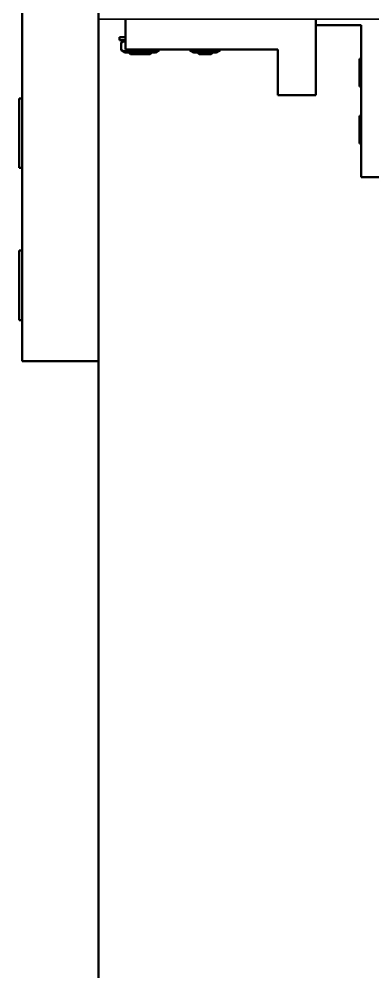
# Model space of a CAD drawing. Header units: millimetres. Extents: x -1328 to 2520, y -765 to 1782.
# Drawn here: x 400.3 to 493.3, y 357.1 to 607.6 of the extents above; entities that cross this region are included whole.
import ezdxf

# ---------------------------------------------------------------- set-up
doc = ezdxf.new("R2010")
doc.units = ezdxf.units.MM
doc.header["$LTSCALE"] = 6
doc.layers.add('Reference (ISO)', color=7, linetype='Continuous', lineweight=35)
doc.layers.add('Visible (ISO)', color=7, linetype='Continuous', lineweight=50)

msp = doc.modelspace()

# ---------------------------------------------------------------- linework, layer by layer
at = {"layer": 'Reference (ISO)'}
for p, q in [((401.18, 517.64), (401.18, 717.64)), ((421.18, 717.64), (421.18, 517.64)), ((421.18, 627.64), (421.18, 607.64)), ((841.18, 607.64), (421.18, 607.64)), ((400.33, 568.49), (400.33, 586.79)), ((400.33, 586.79), (401.18, 586.79)), ((400.33, 568.49), (401.18, 568.49)), ((400.33, 528.49), (400.33, 546.79)), ((400.33, 546.79), (401.18, 546.79)), ((400.33, 528.49), (401.18, 528.49)), ((401.18, 517.64), (421.18, 517.64)), ((421.18, 517.64), (421.18, 222.64))]:
    msp.add_line(p, q, dxfattribs=at)
at = {"layer": 'Visible (ISO)'}
for p, q in [((401.18, 517.64), (401.18, 717.64)), ((421.18, 717.64), (421.18, 517.64)), ((428.29, 607.64), (428.29, 599.64)), ((478.29, 607.64), (478.29, 587.64)), ((478.29, 606.07), (490.18, 606.07)), ((490.18, 606.07), (490.18, 566.07)), ((428.29, 602.87), (426.68, 602.87)), ((426.68, 602.87), (426.68, 602.07)), ((428.29, 602.07), (426.68, 602.07)), ((427.14, 599.5), (427.14, 601.44)), ((428.23, 602.07), (427.22, 601.49)), ((428.23, 598.87), (427.22, 599.45)), ((428.29, 599.64), (468.29, 599.64)), ((429.03, 599.5), (429.03, 599.64)), ((429.14, 599.5), (429.14, 599.64)), ((430.23, 598.87), (429.22, 599.45)), ((431.03, 599.5), (431.03, 599.64)), ((435.07, 599.5), (435.07, 599.64)), ((436.13, 598.87), (437.14, 599.45)), ((437.22, 599.5), (437.22, 599.64)), ((445.14, 599.5), (445.14, 599.64)), ((446.23, 598.87), (445.22, 599.45)), ((447.03, 599.5), (447.03, 599.64)), ((451.07, 599.5), (451.07, 599.64)), ((452.13, 598.87), (453.14, 599.45)), ((453.22, 599.5), (453.22, 599.64)), ((468.29, 599.64), (468.29, 587.64)), ((428.23, 598.87), (430.23, 598.87)), ((429.61, 598.44), (429.18, 598.87)), ((431.61, 598.44), (429.61, 598.44)), ((430.23, 598.87), (436.13, 598.87)), ((431.61, 598.44), (431.18, 598.87)), ((434.75, 598.44), (431.61, 598.44)), ((434.75, 598.44), (435.18, 598.87)), ((446.23, 598.87), (452.13, 598.87)), ((447.61, 598.44), (447.18, 598.87)), ((450.75, 598.44), (447.61, 598.44)), ((450.75, 598.44), (451.18, 598.87)), ((489.73, 589.92), (489.73, 597.22)), ((489.73, 597.22), (490.18, 597.22)), ((489.73, 589.92), (490.18, 589.92)), ((400.33, 568.49), (400.33, 586.79)), ((400.33, 586.79), (401.18, 586.79)), ((478.29, 587.64), (468.29, 587.64)), ((489.73, 574.92), (489.73, 582.22)), ((489.73, 582.22), (490.18, 582.22)), ((489.73, 574.92), (490.18, 574.92)), ((400.33, 568.49), (401.18, 568.49)), ((498.18, 566.07), (490.18, 566.07)), ((400.33, 528.49), (400.33, 546.79)), ((400.33, 546.79), (401.18, 546.79)), ((400.33, 528.49), (401.18, 528.49)), ((401.18, 517.64), (421.18, 517.64)), ((421.18, 517.64), (421.18, 222.64))]:
    msp.add_line(p, q, dxfattribs=at)
for points, weights in [([(428.29, 601.74), (427.76, 601.82), (427.14, 601.44)], [1.07337593554, 1.09488354548, 1]), ([(427.14, 599.5), (428.09, 598.92), (429.03, 599.5)], [1, 1.15470053838, 1]), ([(429.03, 599.5), (429.14, 599.47), (429.24, 599.44)], [1, 1.00696109119, 1.01329572314]), ([(429.14, 599.5), (430.09, 598.92), (431.03, 599.5)], [1, 1.15470053838, 1]), ([(431.03, 599.5), (433.05, 598.92), (435.07, 599.5)], [1, 1.15470053838, 1]), ([(435.07, 599.5), (436.15, 598.92), (437.22, 599.5)], [1, 1.15470053838, 1]), ([(437.22, 599.5), (437.18, 599.48), (437.14, 599.45)], [1, 1.00567518268, 1.01093397769]), ([(445.14, 599.5), (446.09, 598.92), (447.03, 599.5)], [1, 1.15470053838, 1]), ([(447.03, 599.5), (449.05, 598.92), (451.07, 599.5)], [1, 1.15470053838, 1]), ([(451.07, 599.5), (452.15, 598.92), (453.22, 599.5)], [1, 1.15470053838, 1]), ([(453.22, 599.5), (453.18, 599.48), (453.14, 599.45)], [1, 1.00567518268, 1.01093397769])]:
    msp.add_rational_spline(points, weights, degree=2, dxfattribs=at)

doc.saveas('drawing.dxf')
